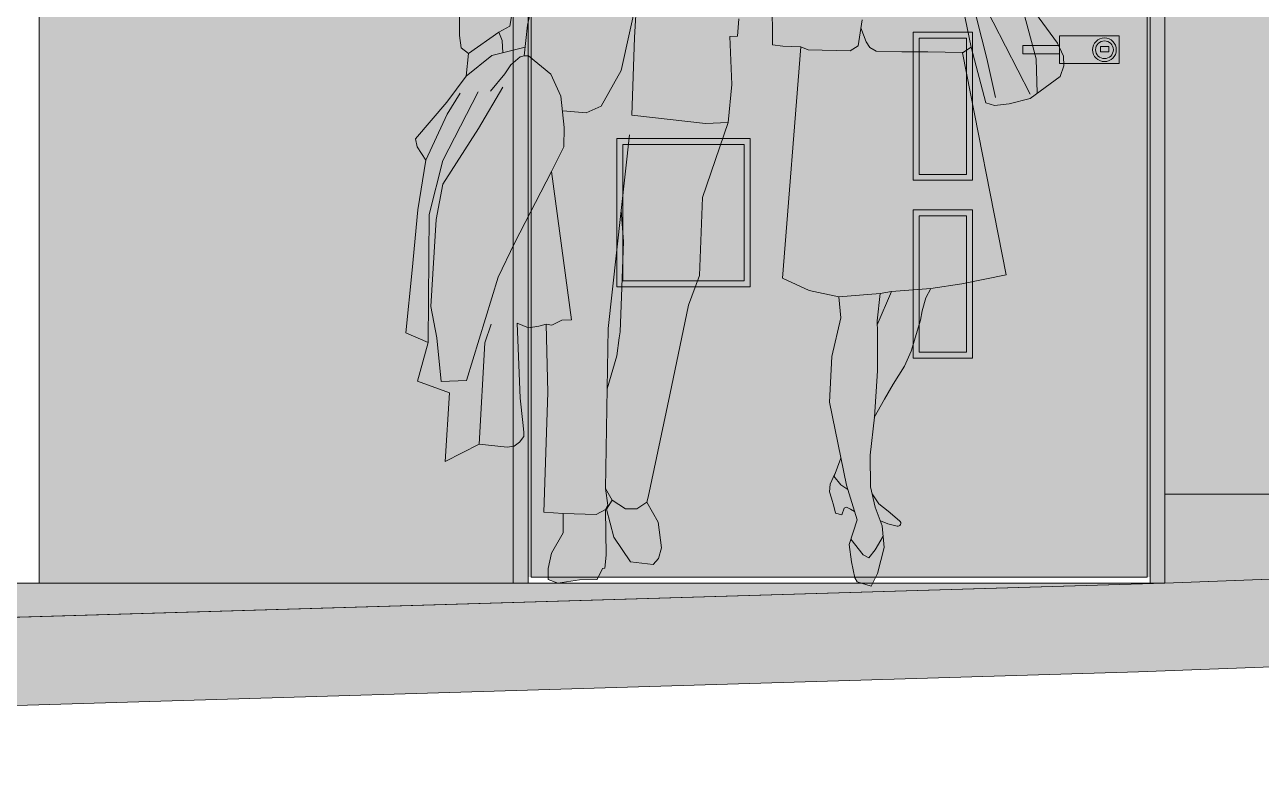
# Model space of a CAD drawing. Header units: millimetres. Extents: x 1555 to 3397, y 790 to 1592.
# Drawn here: x 1759.997 to 1762.084, y 798.241 to 799.514 of the extents above; entities that cross this region are included whole.
import ezdxf

# ---------------------------------------------------------------- set-up
doc = ezdxf.new("R2010")
doc.units = ezdxf.units.MM
doc.layers.get('0').update_dxf_attribs({"lineweight": 5})
doc.layers.add('COLOR DE PUERTA', color=7, linetype='Continuous', lineweight=20, true_color=0x9d9a92)
doc.layers.add('RELLENO DE MURO CORTE', color=7, linetype='Continuous', lineweight=5, true_color=0x5b605f)
for name, color, linetype, lineweight in [('MURO ELEV', 7, 'Continuous', 20), ('PISO LM02', 250, 'Continuous', 18), ('PUERTAS', 57, 'Continuous', 9), ('VEREDA PISO', 251, 'Continuous', 5)]:
    doc.layers.add(name, color=color, linetype=linetype, lineweight=lineweight)

# ---------------------------------------------------------------- blocks, each defined once
blk = doc.blocks.new('pepepepepeppapapaprererejajaja')
at = {"true_color": 0x4b603e}
for points in [[(0.1151, 1.5062), (0.0923, 1.4888), (0.0456, 1.4642), (-0.0068, 1.4384), (-0.0318, 1.4345), (-0.0438, 1.4256), (-0.0506, 1.4157), (-0.0585, 1.4003), (-0.0995, 1.2264), (-0.0975, 1.2192), (-0.1158, 1.1687), (-0.1659, 0.9945), (-0.1658, 0.9241), (-0.1632, 0.9032), (-0.1508, 0.8937), (-0.0996, 0.9296), (-0.0806, 0.9397), (-0.0727, 0.9863), (-0.0596, 1.0501), (-0.0284, 1.1371), (-0.0215, 1.17), (-0.0188, 1.1181), (-0.0195, 1.0627), (-0.0286, 1.0165), (-0.0421, 0.9816), (-0.0508, 0.9414), (-0.0565, 0.8898), (-0.0494, 0.8895), (-0.0114, 0.8588), (0.0053, 0.8219), (0.008, 0.7969), (0.0482, 0.7937), (0.0736, 0.8047), (0.1074, 0.8647), (0.1335, 0.9851), (0.1383, 1.0721), (0.1005, 1.0757), (0.0925, 1.0805), (0.0845, 1.0876), (0.0806, 1.1012), (0.0742, 1.1032), (0.0696, 1.1129), (0.0625, 1.1226), (0.0578, 1.1222), (0.056, 1.1337), (0.0936, 1.1427), (0.0936, 1.1587), (0.1356, 1.1442)], [(0.1074, 0.6288), (0.1109, 0.5763), (0.1079, 0.4836), (0.1057, 0.424), (0.1036, 0.4139), (0.0997, 0.3832), (0.0836, 0.3283), (0.0807, 0.1597), (0.0919, 0.1397), (0.1143, 0.1254), (0.1333, 0.1254), (0.1506, 0.1363), (0.1526, 0.1449), (0.1894, 0.3179), (0.2206, 0.4689), (0.2392, 0.519), (0.2442, 0.6504), (0.2876, 0.7771), (0.2496, 0.7758), (0.1254, 0.7894), (0.1299, 0.9205), (0.1335, 0.9851), (0.1074, 0.8647), (0.0736, 0.8047), (0.0482, 0.7937), (0.008, 0.7969), (0.0109, 0.7687), (0.0101, 0.7363), (-0.0105, 0.6947), (0.0232, 0.4444), (0.0071, 0.4439), (-0.01, 0.435), (-0.0193, 0.437), (-0.0168, 0.3218), (-0.0233, 0.1197), (0.009, 0.1173), (0.0649, 0.1156), (0.0808, 0.124), (0.0848, 0.1317), (0.0807, 0.1597), (0.0854, 0.4294)]]:
    blk.add_hatch(color=59, dxfattribs=at).paths.add_polyline_path(points)
h = blk.add_hatch(color=59, dxfattribs=at)
h.paths.add_polyline_path([(0.3055, 0.9524), (0.3015, 1.0151), (0.3056, 1.0499), (0.2591, 1.0354), (0.1925, 1.0347), (0.1892, 1.0577), (0.1761, 1.0545), (0.1747, 1.0718), (0.1438, 1.0716), (0.1383, 1.0721), (0.1299, 0.9205), (0.1254, 0.7894), (0.2496, 0.7758), (0.2876, 0.7771), (0.294, 0.8416), (0.2906, 0.9223), (0.3033, 0.923)])
h.paths.add_polyline_path([(0.3778, 1.096), (0.3803, 1.1151), (0.3869, 1.1741), (0.392, 1.2853), (0.3917, 1.3434), (0.3875, 1.3705), (0.3503, 1.4068), (0.325, 1.4163), (0.299, 1.4244), (0.2763, 1.4393), (0.2548, 1.4585), (0.2387, 1.4767), (0.2374, 1.4825), (0.2214, 1.4085), (0.1929, 1.3348), (0.1672, 1.272), (0.145, 1.1409), (0.1697, 1.1324), (0.1782, 1.1344), (0.1925, 1.0347), (0.2591, 1.0354), (0.3498, 1.0637), (0.3672, 1.0739)])
h.paths.add_polyline_path([(0.2911, 1.1104), (0.2899, 1.1172), (0.2889, 1.1205), (0.2852, 1.1317), (0.2827, 1.1374), (0.2762, 1.1496), (0.2682, 1.1563), (0.2611, 1.1563), (0.2548, 1.1569), (0.2533, 1.167), (0.2534, 1.1764), (0.2555, 1.1862), (0.26, 1.1962), (0.2895, 1.2173), (0.2983, 1.2141), (0.3083, 1.2085), (0.3199, 1.2032), (0.3322, 1.1875), (0.3395, 1.1682), (0.3441, 1.1241, -0.362273), (0.3354, 1.1178), (0.3318, 1.1235), (0.328, 1.134), (0.3257, 1.1432), (0.3249, 1.1357), (0.322, 1.1248), (0.3205, 1.1194), (0.3155, 1.1204), (0.3109, 1.1241), (0.3097, 1.1126, -0.95734), (0.2978, 1.1145), (0.2976, 1.1163), (0.2959, 1.1118), (0.2931, 1.1099)], flags=16)
at = {"true_color": 0xe0591a}
h = blk.add_hatch(color=32, dxfattribs=at)
h.paths.add_polyline_path([(0.5089, 1.2289), (0.5004, 1.2897), (0.4954, 1.3032), (0.4869, 1.3151), (0.4498, 1.3438), (0.4293, 1.3677), (0.3875, 1.3705), (0.3917, 1.3434), (0.392, 1.2853), (0.3869, 1.1741), (0.3803, 1.1151), (0.3778, 1.096), (0.3672, 1.0739), (0.3498, 1.0637), (0.3197, 1.0543), (0.3455, 1.0189), (0.3508, 1.0139), (0.3615, 1.0137), (0.3626, 0.9082), (0.3802, 0.9059), (0.4102, 0.9047), (0.4228, 0.8997), (0.4937, 0.898), (0.5072, 0.9064), (0.5139, 0.9503), (0.5173, 1.0246)])
h.paths.add_polyline_path([(0.5086, 1.0422, 0.114209), (0.5077, 1.0458, 0.103673), (0.5052, 1.0489, 0.091584), (0.5017, 1.051, 0.084551), (0.4973, 1.0517, 0.084551), (0.4929, 1.051, 0.091584), (0.4893, 1.0489, 0.103673), (0.4868, 1.0458, 0.114209), (0.486, 1.0422, 0.114209), (0.4868, 1.0386, 0.103673), (0.4893, 1.0354, 0.091584), (0.4929, 1.0334, 0.084551), (0.4973, 1.0326, 0.084551), (0.5017, 1.0334, 0.091584), (0.5052, 1.0354, 0.103673), (0.5077, 1.0386, 0.114209)], flags=16)
h.paths.add_polyline_path([(0.4744, 1.2034, 0.091584), (0.478, 1.2014, 0.084551), (0.4824, 1.2006, 0.084551), (0.4868, 1.2014, 0.091584), (0.4904, 1.2034, 0.103673), (0.4929, 1.2066, 0.114209), (0.4937, 1.2102, 0.114209), (0.4929, 1.2138, 0.103673), (0.4904, 1.2169, 0.091584), (0.4868, 1.219, 0.084551), (0.4824, 1.2197, 0.084551), (0.478, 1.219, 0.091584), (0.4744, 1.2169, 0.103673), (0.4719, 1.2138, 0.114209), (0.4711, 1.2102, 0.114209), (0.4719, 1.2066, 0.103673)], flags=16)
h = blk.add_hatch(color=32, dxfattribs=at)
h.paths.add_polyline_path([(0.6737, 1.056), (0.6331, 1.1457), (0.6316, 1.1455), (0.6223, 1.1476), (0.6163, 1.1564), (0.61, 1.1649), (0.6154, 1.1724), (0.6034, 1.1794), (0.6017, 1.1867), (0.5811, 1.184), (0.5774, 1.1871), (0.5786, 1.1957), (0.5832, 1.2006), (0.602, 1.2077), (0.5909, 1.2698), (0.5961, 1.3435), (0.5679, 1.3522), (0.5342, 1.3708), (0.5287, 1.3748), (0.5004, 1.3303), (0.4823, 1.3187), (0.4869, 1.3151), (0.4954, 1.3032), (0.5004, 1.2897), (0.5089, 1.2289), (0.5173, 1.0246), (0.5139, 0.9503), (0.5119, 0.9369), (0.5205, 0.9134), (0.5267, 0.9036), (0.5377, 0.8975), (0.5806, 0.8963), (0.6248, 0.8963), (0.6831, 0.8951), (0.6981, 0.9041), (0.6811, 0.9864), (0.6788, 1.0039), (0.6928, 1.022)])
h.paths.add_polyline_path([(0.6797, 1.2828), (0.6714, 1.3003), (0.6543, 1.3138), (0.6382, 1.3221), (0.6107, 1.3345), (0.6053, 1.297), (0.6167, 1.2132), (0.6199, 1.2144), (0.6448, 1.2057), (0.6847, 1.1868), (0.7038, 1.1701), (0.7157, 1.157), (0.7323, 1.1496)])
h.paths.add_polyline_path([(0.6906, 1.1291), (0.6997, 1.1318), (0.6893, 1.1408), (0.6761, 1.1486), (0.6643, 1.1495), (0.6501, 1.1478), (0.6864, 1.0603), (0.6977, 1.0419), (0.7165, 1.0437), (0.7164, 1.0634), (0.6994, 1.0853)])
h.paths.add_polyline_path([(0.7694, 1.1132), (0.7375, 1.1473), (0.7157, 1.157), (0.713, 1.153), (0.7094, 1.1412), (0.7001, 1.1315), (0.6997, 1.1318), (0.6906, 1.1291), (0.6994, 1.0853), (0.7164, 1.0634), (0.7359, 1.0501), (0.7568, 1.049), (0.7669, 1.0428), (0.7802, 1.0672), (0.7777, 1.0707), (0.7759, 1.084), (0.7739, 1.0962)])
h = blk.add_hatch(color=256)
h.paths.add_polyline_path([(0.7487, 1.041), (0.7353, 1.0454), (0.6977, 1.0419), (0.6864, 1.0603), (0.6501, 1.1478), (0.6331, 1.1457), (0.6737, 1.056), (0.6928, 1.022), (0.6788, 1.0039), (0.6811, 0.9864), (0.6981, 0.9041), (0.7225, 0.8103), (0.737, 0.8061), (0.762, 0.8088), (0.7972, 0.8178), (0.8481, 0.8551), (0.8545, 0.8726), (0.8537, 0.8892), (0.8437, 0.9111)])
h.paths.add_polyline_path([(0.6053, 1.297), (0.6107, 1.3343), (0.6099, 1.3413), (0.5961, 1.3435), (0.5909, 1.2698), (0.602, 1.2077), (0.6167, 1.2132)])
at = {"true_color": 0xf8dbce}
blk.add_hatch(color=254, dxfattribs=at).paths.add_polyline_path([(-0.0924, 0.8949), (-0.0937, 0.9154), (-0.0996, 0.9296), (-0.1508, 0.8937), (-0.1543, 0.8552), (-0.1111, 0.8902)])
at = {"true_color": 0x2d3220}
for points in [[(0.683, 0.8951), (0.6248, 0.8963), (0.5806, 0.8963), (0.5377, 0.8975), (0.5267, 0.9036), (0.5205, 0.9134), (0.5119, 0.9369), (0.5072, 0.9064), (0.4937, 0.898), (0.4228, 0.8997), (0.4102, 0.9047), (0.3797, 0.5147), (0.4242, 0.4935), (0.4747, 0.4831), (0.544, 0.4884), (0.5632, 0.4921), (0.6298, 0.4973), (0.682, 0.5049), (0.7571, 0.5201)], [(-0.0105, 0.6947), (0.0101, 0.7363), (0.0109, 0.7687), (0.0053, 0.8219), (-0.0114, 0.8588), (-0.0494, 0.8895), (-0.0565, 0.8898), (-0.0549, 0.9044), (-0.1111, 0.8902), (-0.1543, 0.8552), (-0.1874, 0.8113), (-0.2398, 0.7496), (-0.2373, 0.7364), (-0.2226, 0.7139), (-0.2363, 0.6296), (-0.2457, 0.5281), (-0.2565, 0.4223), (-0.2186, 0.4062), (-0.2368, 0.341), (-0.1825, 0.3209), (-0.1902, 0.2051), (-0.1326, 0.2343), (-0.0855, 0.2292), (-0.0735, 0.2309), (-0.0645, 0.2376), (-0.0569, 0.2475), (-0.057, 0.2546), (-0.0589, 0.271), (-0.0636, 0.3119), (-0.0684, 0.4387), (-0.0493, 0.4309), (-0.0318, 0.4337), (-0.0193, 0.437), (-0.01, 0.435), (0.0071, 0.4439), (0.0232, 0.4444)]]:
    blk.add_hatch(color=250, dxfattribs=at).paths.add_polyline_path(points)
at = {"true_color": 0xf8dbce}
h = blk.add_hatch(color=254, dxfattribs=at)
h.paths.add_polyline_path([(0.5349, 0.2797), (0.5399, 0.3581), (0.54, 0.4234), (0.5391, 0.4428), (0.544, 0.4884), (0.4747, 0.4831), (0.478, 0.4474), (0.4629, 0.3825), (0.4587, 0.3053), (0.4873, 0.1655), (0.5057, 0.1065), (0.4948, 0.0741), (0.5158, 0.0475), (0.525, 0.0426), (0.5356, 0.0563), (0.5495, 0.0791), (0.5479, 0.0965), (0.536, 0.1279), (0.5278, 0.1623), (0.5273, 0.2157)])
h.paths.add_polyline_path([(0.6126, 0.4438), (0.615, 0.4595), (0.6216, 0.4813), (0.6298, 0.4973), (0.5632, 0.4921), (0.5394, 0.4358), (0.54, 0.4234), (0.5399, 0.3581), (0.5349, 0.2803), (0.5514, 0.3102), (0.5661, 0.3355), (0.5854, 0.3658), (0.5966, 0.3913)])
h.paths.add_polyline_path([(0.4781, 0.2107), (0.4665, 0.1802), (0.4778, 0.1656), (0.4896, 0.1582), (0.4873, 0.1655)], flags=17)
h = blk.add_hatch(color=256)
h.paths.add_polyline_path([(0.4896, 0.1582), (0.4778, 0.1656), (0.4663, 0.1805), (0.4601, 0.1672), (0.4586, 0.1539), (0.4621, 0.1434), (0.4661, 0.1298), (0.4687, 0.1178), (0.4796, 0.1149), (0.4833, 0.1266), (0.4874, 0.1283), (0.4943, 0.1248), (0.5012, 0.121)])
h.paths.add_polyline_path([(0.5578, 0.1216), (0.5422, 0.1335), (0.5306, 0.1505), (0.536, 0.1279), (0.5446, 0.1053), (0.5571, 0.1), (0.5727, 0.096, 0.845896), (0.5768, 0.1053)])
h = blk.add_hatch(color=256)
h.paths.add_polyline_path([(0.0808, 0.124), (0.0649, 0.1156), (0.009, 0.1173), (0.0093, 0.0846), (-0.0106, 0.0503), (-0.0162, 0.0245), (-0.0163, 0.006), (0, 0), (0.0366, 0.0053), (0.0667, 0.0058), (0.0755, 0.0247), (0.0795, 0.0249), (0.0817, 0.047)])
h.paths.add_polyline_path([(0.1695, 0.103), (0.1506, 0.1363), (0.1333, 0.1254), (0.1143, 0.1254), (0.0919, 0.1397), (0.0824, 0.1247), (0.0947, 0.0775), (0.123, 0.0358), (0.1612, 0.0315), (0.1704, 0.0413), (0.1753, 0.0597)])
blk.add_hatch(color=256).paths.add_polyline_path([(0.5512, 0.0603), (0.5495, 0.0791), (0.5356, 0.0563), (0.525, 0.0426), (0.5158, 0.0475), (0.4948, 0.0741), (0.4918, 0.0653), (0.4959, 0.0358), (0.5016, 0.0087), (0.5052, 0.0022), (0.5293, -0.0053), (0.54, 0.0163)])
for p, q in [((0.1299, 0.9205), (0.1382, 1.0714)), ((0.8437, 0.9111), (0.7487, 1.041)), ((0.3615, 1.0137), (0.3626, 0.9082)), ((0.6946, 1.0026), (0.7244, 0.8854)), ((0.7, 1.0147), (0.7972, 0.8252)), ((-0.1659, 0.9945), (-0.1658, 0.9241)), ((-0.0727, 0.9863), (-0.0806, 0.9397)), ((-0.0421, 0.9816), (-0.0508, 0.9414)), ((0.1074, 0.8647), (0.1341, 0.9878)), ((0.6811, 0.9864), (0.6981, 0.9041)), ((0.7823, 0.9785), (0.8073, 0.8844)), ((-0.0806, 0.9397), (-0.0996, 0.9296)), ((-0.0508, 0.9414), (-0.0565, 0.8898)), ((0.3033, 0.923), (0.3055, 0.9524)), ((0.5139, 0.9503), (0.5072, 0.9064)), ((-0.1658, 0.9241), (-0.1632, 0.9032)), ((-0.1508, 0.8937), (-0.0996, 0.9296)), ((-0.0996, 0.9296), (-0.0937, 0.9154)), ((0.1254, 0.7894), (0.1299, 0.9205)), ((0.2906, 0.9223), (0.3033, 0.923)), ((0.294, 0.8416), (0.2906, 0.9223)), ((0.2906, 0.9223), (0.2906, 0.9223)), ((0.5119, 0.9367), (0.5205, 0.9134)), ((-0.1632, 0.9032), (-0.1508, 0.8937)), ((-0.1111, 0.8902), (-0.0549, 0.9044)), ((-0.0937, 0.9154), (-0.0924, 0.8949)), ((0.3626, 0.9082), (0.3802, 0.9059)), ((0.4102, 0.9047), (0.3797, 0.5147)), ((0.3802, 0.9059), (0.4102, 0.9047)), ((0.4228, 0.8997), (0.4102, 0.9047)), ((0.4937, 0.898), (0.4228, 0.8997)), ((0.5072, 0.9064), (0.4937, 0.898)), ((0.5205, 0.9134), (0.5267, 0.9036)), ((0.5267, 0.9036), (0.5377, 0.8975)), ((0.5377, 0.8975), (0.5806, 0.8963)), ((0.683, 0.895), (0.6981, 0.9041)), ((0.6981, 0.9041), (0.7225, 0.8103)), ((0.8537, 0.8892), (0.8437, 0.9111)), ((-0.1508, 0.8937), (-0.1543, 0.8552)), ((-0.1543, 0.8552), (-0.1111, 0.8902)), ((-0.0634, 0.8878), (-0.0791, 0.8748)), ((-0.0565, 0.8898), (-0.0634, 0.8878)), ((-0.0494, 0.8895), (-0.0565, 0.8898)), ((-0.0114, 0.8588), (-0.0494, 0.8895)), ((0.5806, 0.8963), (0.6248, 0.8963)), ((0.6248, 0.8963), (0.6831, 0.8951)), ((0.7571, 0.5201), (0.683, 0.895)), ((0.7244, 0.8854), (0.7392, 0.8194)), ((0.8073, 0.8844), (0.8092, 0.8266)), ((0.8545, 0.8726), (0.8537, 0.8892)), ((-0.0893, 0.8594), (-0.1132, 0.8302)), ((-0.0791, 0.8748), (-0.0893, 0.8594)), ((0.0053, 0.8219), (-0.0114, 0.8588)), ((0.0736, 0.8047), (0.1074, 0.8647)), ((0.8481, 0.8551), (0.8545, 0.8726)), ((-0.1543, 0.8552), (-0.1874, 0.8113)), ((-0.0924, 0.8366), (-0.1338, 0.7672)), ((0.2876, 0.7771), (0.294, 0.8416)), ((0.7972, 0.8178), (0.8481, 0.8551)), ((-0.1938, 0.7133), (-0.1343, 0.8289)), ((-0.1648, 0.8268), (-0.1868, 0.7915)), ((0.0109, 0.7687), (0.0053, 0.8219)), ((0.762, 0.8088), (0.7972, 0.8178)), ((0.8092, 0.8266), (0.8092, 0.8266)), ((-0.1874, 0.8113), (-0.2398, 0.7496)), ((0.0084, 0.7968), (0.0482, 0.7937)), ((0.0482, 0.7937), (0.0736, 0.8047)), ((0.7225, 0.8103), (0.737, 0.8061)), ((0.737, 0.8061), (0.762, 0.8088)), ((-0.1868, 0.7915), (-0.2226, 0.7139)), ((0.2496, 0.7758), (0.1254, 0.7894)), ((0.2442, 0.6504), (0.2876, 0.7771)), ((0.2876, 0.7771), (0.2496, 0.7758)), ((-0.1338, 0.7672), (-0.1938, 0.673)), ((0.0101, 0.7363), (0.0109, 0.7687)), ((0.1214, 0.7564), (0.0854, 0.4294)), ((-0.2398, 0.7496), (-0.2373, 0.7364)), ((-0.2373, 0.7364), (-0.2226, 0.7139)), ((-0.0105, 0.6947), (0.0101, 0.7363)), ((-0.2226, 0.7139), (-0.2363, 0.6296)), ((-0.2169, 0.6219), (-0.1938, 0.7133)), ((-0.0727, 0.5736), (-0.0105, 0.6947)), ((-0.0105, 0.6947), (0.0232, 0.4444)), ((-0.1938, 0.673), (-0.2054, 0.6138)), ((0.2392, 0.519), (0.2442, 0.6504)), ((0.3917, 0.6671), (0.3917, 0.6671)), ((-0.2363, 0.6296), (-0.2457, 0.5281)), ((0.1109, 0.5763), (0.1074, 0.6288)), ((-0.2186, 0.4062), (-0.2169, 0.6219)), ((-0.2054, 0.6138), (-0.214, 0.4668)), ((-0.1004, 0.5161), (-0.0727, 0.5736)), ((0.1079, 0.4836), (0.1109, 0.5763)), ((-0.2457, 0.5281), (-0.2565, 0.4223)), ((-0.1541, 0.3421), (-0.1004, 0.5161)), ((0.2206, 0.4689), (0.2392, 0.519)), ((0.3797, 0.5147), (0.4242, 0.4935)), ((0.6298, 0.4973), (0.682, 0.5049)), ((0.682, 0.5049), (0.7571, 0.5201)), ((0.1057, 0.424), (0.1079, 0.4836)), ((0.4242, 0.4935), (0.4747, 0.4831)), ((0.4747, 0.4831), (0.544, 0.4884)), ((0.4747, 0.4831), (0.478, 0.4474)), ((0.5391, 0.4428), (0.544, 0.4884)), ((0.5632, 0.4921), (0.5394, 0.4358)), ((0.544, 0.4884), (0.5632, 0.4921)), ((0.5632, 0.4921), (0.6298, 0.4973)), ((0.615, 0.4595), (0.6216, 0.4813)), ((0.6216, 0.4813), (0.6298, 0.4973)), ((-0.214, 0.4668), (-0.204, 0.4138)), ((0.1894, 0.3179), (0.2206, 0.4689)), ((0.6126, 0.4438), (0.615, 0.4595)), ((-0.0636, 0.3119), (-0.0684, 0.4387)), ((-0.0684, 0.4387), (-0.0493, 0.4309)), ((0.0071, 0.4439), (-0.01, 0.435)), ((0.0232, 0.4444), (0.0071, 0.4439)), ((0.478, 0.4474), (0.4629, 0.3825)), ((0.478, 0.4474), (0.478, 0.4474)), ((0.54, 0.4234), (0.5391, 0.4428)), ((0.5966, 0.3913), (0.6126, 0.4438)), ((-0.2565, 0.4223), (-0.2186, 0.4062)), ((-0.123, 0.4054), (-0.1123, 0.4369)), ((-0.0493, 0.4309), (-0.0318, 0.4337)), ((-0.0318, 0.4337), (-0.0193, 0.437)), ((-0.0193, 0.437), (-0.0168, 0.3218)), ((-0.01, 0.435), (-0.0193, 0.437)), ((0.0854, 0.4294), (0.0807, 0.1597)), ((0.1036, 0.4139), (0.1057, 0.424)), ((0.5399, 0.3581), (0.54, 0.4234)), ((-0.2186, 0.4062), (-0.2368, 0.341)), ((-0.204, 0.4138), (-0.204, 0.4138)), ((-0.204, 0.4138), (-0.1969, 0.3403)), ((-0.1326, 0.2343), (-0.123, 0.4054)), ((0.0997, 0.3832), (0.1036, 0.4139)), ((0.0835, 0.3279), (0.0997, 0.3832)), ((0.4629, 0.3825), (0.4587, 0.3053)), ((0.5854, 0.3658), (0.5966, 0.3913)), ((0.5349, 0.2797), (0.5399, 0.3581)), ((0.5661, 0.3355), (0.5854, 0.3658)), ((-0.2368, 0.341), (-0.1825, 0.3209)), ((-0.1969, 0.3403), (-0.1541, 0.3421)), ((-0.1969, 0.3403), (-0.1969, 0.3403)), ((0.5514, 0.3102), (0.5661, 0.3355)), ((-0.1825, 0.3209), (-0.1902, 0.2051)), ((-0.0168, 0.3218), (-0.0233, 0.1197)), ((0.1526, 0.1449), (0.1894, 0.3179)), ((-0.0589, 0.271), (-0.0636, 0.3119)), ((0.4587, 0.3053), (0.4873, 0.1655)), ((0.5344, 0.2794), (0.5514, 0.3102)), ((0.5273, 0.2157), (0.5349, 0.2797)), ((-0.057, 0.2546), (-0.0589, 0.271)), ((-0.0569, 0.2475), (-0.057, 0.2546)), ((-0.1902, 0.2051), (-0.1326, 0.2343)), ((-0.1326, 0.2343), (-0.0855, 0.2292)), ((-0.0855, 0.2292), (-0.0735, 0.2309)), ((-0.0735, 0.2309), (-0.0645, 0.2376)), ((-0.0645, 0.2376), (-0.0569, 0.2475)), ((0.4781, 0.2107), (0.4665, 0.1802)), ((0.5278, 0.1623), (0.5273, 0.2157)), ((0.4767, 0.2072), (0.4767, 0.2072)), ((0.4601, 0.1672), (0.4586, 0.1539)), ((0.468, 0.1842), (0.4601, 0.1672)), ((0.4663, 0.1805), (0.4778, 0.1656)), ((0.0848, 0.1317), (0.0807, 0.1597)), ((0.0807, 0.1597), (0.0919, 0.1397)), ((0.4586, 0.1539), (0.4621, 0.1434)), ((0.4778, 0.1656), (0.4896, 0.1582)), ((0.4873, 0.1655), (0.5057, 0.1065)), ((0.536, 0.1279), (0.5278, 0.1623)), ((0.5422, 0.1335), (0.5306, 0.1505)), ((0.0808, 0.124), (0.0848, 0.1317)), ((0.0919, 0.1397), (0.0824, 0.1247)), ((0.0919, 0.1397), (0.1143, 0.1254)), ((0.1143, 0.1254), (0.1333, 0.1254)), ((0.1333, 0.1254), (0.1506, 0.1363)), ((0.1506, 0.1363), (0.1526, 0.1449)), ((0.1695, 0.103), (0.1506, 0.1363)), ((0.4621, 0.1434), (0.4661, 0.1298)), ((0.4661, 0.1298), (0.4687, 0.1178)), ((0.4796, 0.1149), (0.4833, 0.1266)), ((0.4833, 0.1266), (0.4874, 0.1283)), ((0.4874, 0.1283), (0.4943, 0.1248)), ((0.5479, 0.0965), (0.536, 0.1279)), ((0.5578, 0.1216), (0.5422, 0.1335)), ((0.5422, 0.1335), (0.5422, 0.1335)), ((-0.0233, 0.1197), (0.009, 0.1173)), ((0.009, 0.1173), (0.0649, 0.1156)), ((0.009, 0.1173), (0.0093, 0.0846)), ((0.0649, 0.1156), (0.0808, 0.124)), ((0.0817, 0.047), (0.0808, 0.124)), ((0.0824, 0.1247), (0.0947, 0.0775)), ((0.4687, 0.1178), (0.4796, 0.1149)), ((0.5057, 0.1065), (0.4918, 0.0653)), ((0.4943, 0.1248), (0.5012, 0.121)), ((0.5446, 0.1053), (0.5571, 0.1)), ((0.5768, 0.1053), (0.5578, 0.1216)), ((0.0093, 0.0846), (-0.0106, 0.0503)), ((0.1753, 0.0597), (0.1695, 0.103)), ((0.5512, 0.0603), (0.5479, 0.0965)), ((0.5571, 0.1), (0.5727, 0.096)), ((0.0947, 0.0775), (0.123, 0.0358)), ((0.4918, 0.0653), (0.4959, 0.0358)), ((0.4948, 0.0741), (0.5158, 0.0475)), ((0.5356, 0.0563), (0.5494, 0.079)), ((-0.0106, 0.0503), (-0.0162, 0.0245)), ((0.0795, 0.0249), (0.0817, 0.047)), ((0.1704, 0.0413), (0.1753, 0.0597)), ((0.5158, 0.0475), (0.525, 0.0426)), ((0.525, 0.0426), (0.5356, 0.0563)), ((0.54, 0.0163), (0.5512, 0.0603)), ((-0.0162, 0.0245), (-0.0163, 0.006)), ((0.0667, 0.0058), (0.0755, 0.0247)), ((0.0755, 0.0247), (0.0795, 0.0249)), ((0.123, 0.0358), (0.1612, 0.0315)), ((0.1612, 0.0315), (0.1704, 0.0413)), ((0.4959, 0.0358), (0.5016, 0.0087)), ((-0.0163, 0.006), (0, 0)), ((0, 0), (0.0366, 0.0053)), ((0.0366, 0.0053), (0.0667, 0.0058)), ((0.5016, 0.0087), (0.5052, 0.0022)), ((0.5052, 0.0022), (0.5293, -0.0053)), ((0.5293, -0.0053), (0.54, 0.0163))]:
    blk.add_line(p, q)
blk.add_arc((0.574, 0.101), 0.00514, 255.8405, 56.7514)

msp = doc.modelspace()

# ---------------------------------------------------------------- hatches: boundary and pattern name
h = msp.add_hatch(color=256)
h.set_gradient(color1=(139, 149, 134), color2=(125, 136, 119), rotation=180, one_color=1, tint=0.51, name='CURVED')
h.paths.add_polyline_path([(1760.82197, 801.07223), (1760.74697, 801.07223), (1760.74697, 801.27223), (1760.82197, 801.27223), (1760.82197, 801.97223), (1757.47197, 801.97223), (1756.87197, 801.97223), (1756.87197, 798.57223), (1757.12197, 798.57223), (1757.12197, 801.27223), (1757.12197, 801.47223), (1757.12197, 801.92223), (1760.62197, 801.92223), (1760.62197, 801.47223), (1760.62197, 801.27223), (1760.02197, 801.27223), (1760.02197, 798.57223), (1760.82197, 798.57223)])
h = msp.add_hatch(color=256)
h.set_gradient(color1=(139, 149, 134), color2=(125, 136, 119), rotation=180, one_color=1, tint=0.51, name='CURVED')
h.paths.add_polyline_path([(1765.87197, 801.97223), (1765.27197, 801.97223), (1761.92197, 801.97223), (1761.92197, 801.27223), (1761.99697, 801.27223), (1761.99697, 801.07223), (1761.92197, 801.07223), (1761.92197, 798.72223), (1762.17197, 798.72223), (1762.17197, 801.27223), (1762.17197, 801.47223), (1762.17197, 801.92223), (1765.62197, 801.92223), (1765.62197, 801.47223), (1765.62197, 801.27223), (1765.62197, 798.72223), (1765.87197, 798.72223)])
at = {"layer": 'COLOR DE PUERTA'}
h = msp.add_hatch(color=256, dxfattribs=at)
h.paths.add_polyline_path([(1761.92197, 801.07223), (1760.82197, 801.07223), (1760.82197, 798.57223), (1760.84697, 798.57223), (1760.84697, 798.58223), (1761.89697, 798.58223), (1761.89697, 798.57223), (1761.92197, 798.57223)])
h.paths.add_polyline_path([(1761.00697, 800.73723), (1761.21197, 800.73723), (1761.21197, 800.50723), (1761.00697, 800.50723)], flags=16)
h.paths.add_polyline_path([(1761.50697, 800.45723), (1761.58697, 800.45723), (1761.58697, 800.68723), (1761.50697, 800.68723)], flags=16)
h.paths.add_polyline_path([(1761.50697, 800.15723), (1761.58697, 800.15723), (1761.58697, 800.38723), (1761.50697, 800.38723)], flags=16)
h.paths.add_polyline_path([(1761.15697, 800.13957), (1761.38697, 800.13957), (1761.38697, 799.90957), (1761.15697, 799.90957)], flags=16)
h.paths.add_polyline_path([(1761.50697, 799.66192), (1761.58697, 799.66192), (1761.58697, 799.89192), (1761.50697, 799.89192)], flags=16)
h.paths.add_polyline_path([(1761.50697, 799.26192), (1761.58697, 799.26192), (1761.58697, 799.49192), (1761.50697, 799.49192)], flags=16)
h.paths.add_polyline_path([(1761.05697, 799.61692), (1761.05697, 799.53692), (1761.28697, 799.53692), (1761.28697, 799.61692)], flags=16)
h.paths.add_polyline_path([(1761.50697, 798.96192), (1761.58697, 798.96192), (1761.58697, 799.19192), (1761.50697, 799.19192)], flags=16)
h.paths.add_polyline_path([(1761.00697, 799.31223), (1761.21197, 799.31223), (1761.21197, 799.08223), (1761.00697, 799.08223)], flags=16)
at = {"layer": 'PISO LM02'}
for points in [[(1765.87197, 798.72223), (1761.92197, 798.72223), (1761.92197, 798.57223)], [(1761.92197, 798.57223), (1756.87197, 798.57223), (1756.87197, 798.42223)]]:
    msp.add_hatch(color=256, dxfattribs=at).paths.add_polyline_path(points)
at = {"layer": 'PUERTAS', "true_color": 0x6b0f34}
h = msp.add_hatch(color=236, dxfattribs=at)
h.set_gradient(color1=(72, 91, 132), color2=(196, 209, 217), rotation=45, tint=1, name='INVCYLINDER')
h.paths.add_polyline_path([(1761.00697, 800.73723), (1761.21197, 800.73723), (1761.21197, 800.50723), (1761.00697, 800.50723)])
h.paths.add_polyline_path([(1761.50697, 800.45723), (1761.58697, 800.45723), (1761.58697, 800.68723), (1761.50697, 800.68723)])
h.paths.add_polyline_path([(1761.50697, 800.15723), (1761.58697, 800.15723), (1761.58697, 800.38723), (1761.50697, 800.38723)])
h.paths.add_polyline_path([(1761.15697, 800.13957), (1761.38697, 800.13957), (1761.38697, 799.90957), (1761.15697, 799.90957)])
h.paths.add_polyline_path([(1761.50697, 799.66192), (1761.58697, 799.66192), (1761.58697, 799.89192), (1761.50697, 799.89192)])
h.paths.add_polyline_path([(1761.05697, 799.61692), (1761.05697, 799.53692), (1761.28697, 799.53692), (1761.28697, 799.61692)])
h.paths.add_polyline_path([(1761.50697, 799.26192), (1761.58697, 799.26192), (1761.58697, 799.49192), (1761.50697, 799.49192)])
h.paths.add_polyline_path([(1761.50697, 798.96192), (1761.58697, 798.96192), (1761.58697, 799.19192), (1761.50697, 799.19192)])
h.paths.add_polyline_path([(1761.00697, 799.31223), (1761.21197, 799.31223), (1761.21197, 799.08223), (1761.00697, 799.08223)])
at = {"layer": 'RELLENO DE MURO CORTE'}
h = msp.add_hatch(color=256, dxfattribs=at)
h.dxf.hatch_style = 1
h.paths.add_polyline_path([(1766.27579, 798.58726), (1766.27579, 798.73737), (1761.92197, 798.57223), (1755.83961, 798.39126), (1755.83961, 798.24119), (1761.87703, 798.42231)])

# ---------------------------------------------------------------- linework, layer by layer
at = {"ltscale": 0.05}
msp.add_lwpolyline([(1761.744, 799.49562), (1761.84435, 799.49562), (1761.84435, 799.44883), (1761.744, 799.44883)], close=True, dxfattribs=at)
for points in [[(1761.744, 799.46519), (1761.68205, 799.46519), (1761.68205, 799.47926), (1761.744, 799.47926)], [(1761.81328, 799.47764), (1761.82719, 799.47764), (1761.82719, 799.46844), (1761.81328, 799.46844)]]:
    msp.add_lwpolyline(points, close=True)
for radius in [0.02, 0.015]:
    msp.add_circle((1761.81981, 799.47223), radius, dxfattribs=at)
at = {"layer": 'MURO ELEV'}
for points in [[(1760.82197, 801.07223), (1760.74697, 801.07223), (1760.74697, 801.27223), (1760.82197, 801.27223), (1760.82197, 801.97223), (1757.47197, 801.97223), (1756.87197, 801.97223), (1756.87197, 798.57223), (1757.12197, 798.57223), (1757.12197, 801.27223), (1757.12197, 801.47223), (1757.12197, 801.92223), (1760.62197, 801.92223), (1760.62197, 801.47223), (1760.62197, 801.27223), (1760.02197, 801.27223), (1760.02197, 798.57223), (1760.82197, 798.57223)], [(1765.87197, 801.97223), (1765.27197, 801.97223), (1761.92197, 801.97223), (1761.92197, 801.27223), (1761.99697, 801.27223), (1761.99697, 801.07223), (1761.92197, 801.07223), (1761.92197, 798.72223), (1762.17197, 798.72223), (1762.17197, 801.27223), (1762.17197, 801.47223), (1762.17197, 801.92223), (1765.62197, 801.92223), (1765.62197, 801.47223), (1765.62197, 801.27223), (1765.62197, 798.72223), (1765.87197, 798.72223)], [(1760.02197, 801.27223), (1757.12197, 801.27223), (1757.12197, 798.57223), (1760.02197, 798.57223)]]:
    msp.add_lwpolyline(points, close=True, dxfattribs=at)
at = {"layer": 'PISO LM02'}
for points in [[(1765.87197, 798.72223), (1761.92197, 798.72223), (1761.92197, 798.57223)], [(1761.92197, 798.57223), (1761.92197, 798.57223), (1756.87197, 798.57223), (1756.87197, 798.42223)]]:
    msp.add_lwpolyline(points, close=True, dxfattribs=at)
at = {"layer": 'PUERTAS', "ltscale": 0.05}
msp.add_line((1760.82197, 798.57223), (1761.92197, 798.57223), dxfattribs=at)
at = {"layer": 'PUERTAS'}
for points in [[(1761.92197, 801.07223), (1760.82197, 801.07223), (1760.82197, 798.57223), (1760.84697, 798.57223), (1760.84697, 801.04723), (1761.89697, 801.04723), (1761.89697, 798.58223), (1761.89697, 798.57223), (1761.92197, 798.57223)], [(1760.85197, 801.04223), (1761.89197, 801.04223), (1761.89197, 798.58223), (1760.85197, 798.58223)]]:
    msp.add_lwpolyline(points, close=True, dxfattribs=at)
at = {"layer": 'PUERTAS', "ltscale": 0.05}
msp.add_lwpolyline([(1761.89697, 798.57223), (1761.89697, 801.04723), (1760.84697, 801.04723), (1760.84697, 798.57223)], dxfattribs=at)
for points in [[(1761.49697, 799.25192), (1761.59697, 799.25192), (1761.59697, 799.50192), (1761.49697, 799.50192)], [(1761.50697, 799.26192), (1761.58697, 799.26192), (1761.58697, 799.49192), (1761.50697, 799.49192)], [(1760.99697, 799.32223), (1761.22197, 799.32223), (1761.22197, 799.07223), (1760.99697, 799.07223)], [(1761.00697, 799.31223), (1761.21197, 799.31223), (1761.21197, 799.08223), (1761.00697, 799.08223)], [(1761.49697, 798.95192), (1761.59697, 798.95192), (1761.59697, 799.20192), (1761.49697, 799.20192)], [(1761.50697, 798.96192), (1761.58697, 798.96192), (1761.58697, 799.19192), (1761.50697, 799.19192)]]:
    msp.add_lwpolyline(points, close=True, dxfattribs=at)
at = {"layer": 'VEREDA PISO'}
msp.add_lwpolyline([(1766.27579, 798.58726), (1766.27579, 798.73737), (1761.92197, 798.57223), (1755.83961, 798.39126), (1755.83961, 798.24119), (1761.87703, 798.42231)], close=True, dxfattribs=at)

# ---------------------------------------------------------------- block references
msp.add_blockref('pepepepepeppapapaprererejajaja', (1760.89697, 798.57223))

doc.saveas('drawing.dxf')
